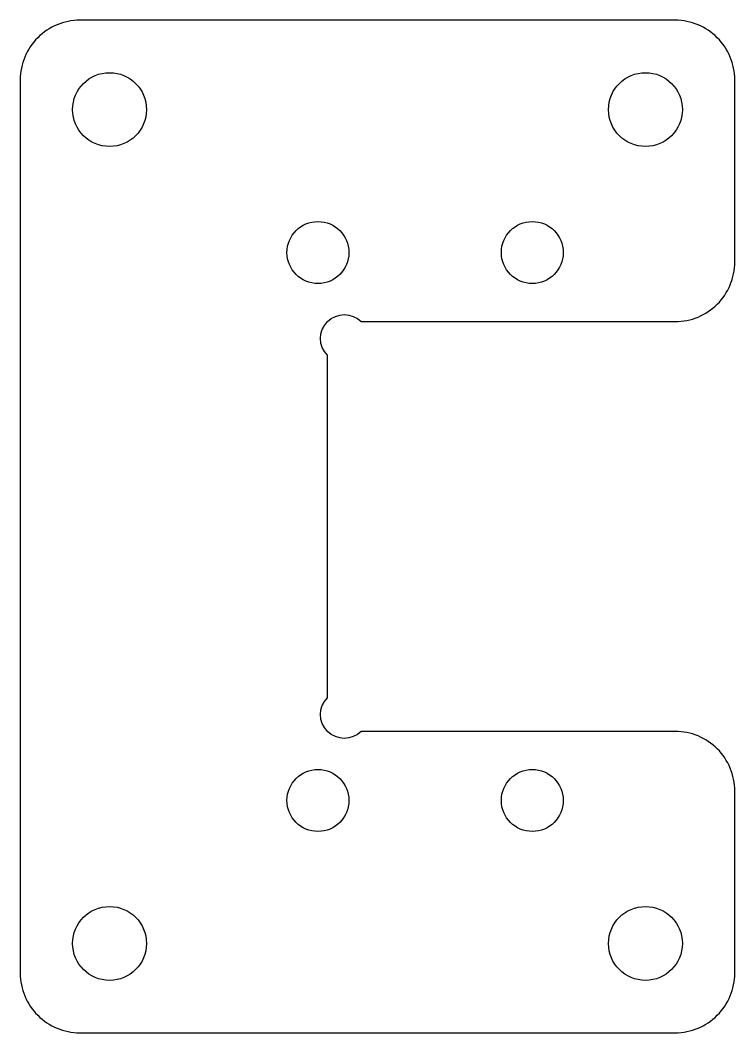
# Model space of a CAD drawing. Header units: millimetres. Extents: x 129.9 to 189.9, y 641.7 to 726.7.
import ezdxf

# ---------------------------------------------------------------- set-up
doc = ezdxf.new("R2010")
doc.units = ezdxf.units.MM
doc.layers.get('0').update_dxf_attribs({"linetype": 'CONTINUOUS'})

msp = doc.modelspace()

# ---------------------------------------------------------------- linework, layer by layer
msp.add_lwpolyline([(158.526, 667.004, -1), (155.698, 669.833), (155.698, 698.576, -1), (158.526, 701.404), (184.898, 701.404, 0.414214), (189.898, 706.404), (189.898, 721.704, 0.414214), (184.898, 726.704), (134.898, 726.704, 0.414214), (129.898, 721.704), (129.898, 646.704, 0.414214), (134.898, 641.704), (184.898, 641.704, 0.414214), (189.898, 646.704), (189.898, 662.004, 0.414214), (184.898, 667.004)], format="xyb", close=True)
for centre, radius in [((137.398, 719.204), 3.1), ((182.398, 719.204), 3.1), ((154.898, 707.204), 2.6), ((172.898, 707.204), 2.6), ((154.898, 661.204), 2.6), ((172.898, 661.204), 2.6), ((137.398, 649.204), 3.1), ((182.398, 649.204), 3.1)]:
    msp.add_circle(centre, radius)

doc.saveas('drawing.dxf')
